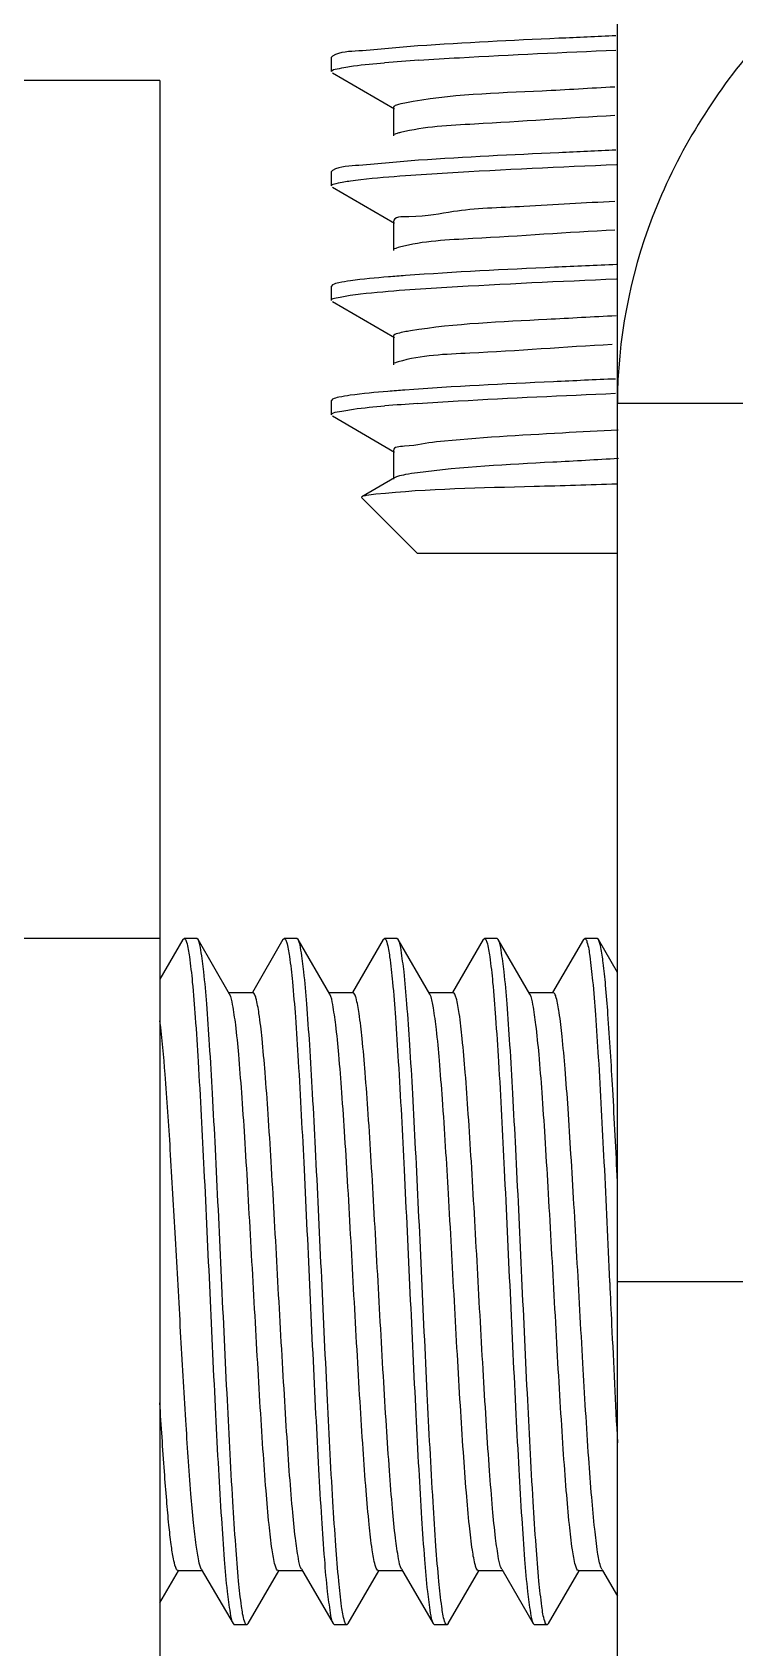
# Model space of a CAD drawing. Header units: inches. Extents: x -1293886 to -986005, y -15154 to 203628.
# Drawn here: x -1251929.7 to -1251870.2, y 85415.2 to 85552 of the extents above; entities that cross this region are included whole.
import ezdxf

# ---------------------------------------------------------------- set-up
doc = ezdxf.new("R2010")
doc.units = ezdxf.units.IN
doc.header["$LTSCALE"] = 100
doc.header["$MEASUREMENT"] = 0
doc.layers.add('W_DIM', color=4, linetype='Continuous')

# ---------------------------------------------------------------- blocks, each defined once
blk = doc.blocks.new('1111')
at = {"layer": 'W_DIM', "color": 7}
for p, q in [((-2291365.79, 1709850.13), (-2291365.79, 1710103.1)), ((-2291389.89, 1710050.67), (-2291389.98, 1710050.57)), ((-2291389.98, 1710049.36), (-2291389.98, 1710050.57)), ((-2291389.98, 1710049.36), (-2291389.98, 1710050.57)), ((-2291404.51, 1710048.61), (-2291433.55, 1710048.61)), ((-2291404.51, 1710048.61), (-2291404.51, 1709858.7)), ((-2291389.89, 1710049.25), (-2291384.64, 1710046.21)), ((-2291384.74, 1710046.33), (-2291384.74, 1710043.91)), ((-2291389.89, 1710040.99), (-2291389.98, 1710040.89)), ((-2291389.98, 1710039.68), (-2291389.98, 1710040.89)), ((-2291389.98, 1710039.68), (-2291389.98, 1710040.89)), ((-2291389.89, 1710039.57), (-2291384.64, 1710036.53)), ((-2291384.74, 1710036.65), (-2291384.74, 1710034.23)), ((-2291389.89, 1710031.31), (-2291389.98, 1710031.2)), ((-2291389.98, 1710029.99), (-2291389.98, 1710031.2)), ((-2291389.98, 1710029.99), (-2291389.98, 1710031.2)), ((-2291389.89, 1710029.89), (-2291384.64, 1710026.85)), ((-2291384.74, 1710026.97), (-2291384.74, 1710024.55)), ((-2291389.89, 1710021.63), (-2291389.98, 1710021.52)), ((-2291389.98, 1710020.31), (-2291389.98, 1710021.52)), ((-2291389.98, 1710020.31), (-2291389.98, 1710021.52)), ((-2291336.74, 1710021.28), (-2291365.79, 1710021.28)), ((-2291389.89, 1710020.21), (-2291384.64, 1710017.16)), ((-2291384.74, 1710017.29), (-2291384.74, 1710014.87)), ((-2291384.64, 1710014.99), (-2291387.42, 1710013.37)), ((-2291387.42, 1710013.37), (-2291387.45, 1710013.3)), ((-2291382.72, 1710008.57), (-2291387.45, 1710013.3)), ((-2291365.79, 1710008.57), (-2291382.72, 1710008.57)), ((-2291404.51, 1709976), (-2291433.55, 1709976)), ((-2291402.56, 1709975.9), (-2291404.51, 1709972.54)), ((-2291402.56, 1709975.9), (-2291402.45, 1709976)), ((-2291401.39, 1709976), (-2291402.45, 1709976)), ((-2291401.39, 1709976), (-2291402.45, 1709976)), ((-2291402.45, 1709976), (-2291402.43, 1709975.99)), ((-2291401.28, 1709975.9), (-2291401.39, 1709976)), ((-2291398.61, 1709971.29), (-2291401.28, 1709975.9)), ((-2291394.09, 1709975.9), (-2291396.68, 1709971.42)), ((-2291394.09, 1709975.9), (-2291393.98, 1709976)), ((-2291392.92, 1709976), (-2291393.98, 1709976)), ((-2291392.92, 1709976), (-2291393.98, 1709976)), ((-2291393.98, 1709976), (-2291393.96, 1709975.99)), ((-2291392.81, 1709975.9), (-2291392.92, 1709976)), ((-2291390.14, 1709971.29), (-2291392.81, 1709975.9)), ((-2291385.62, 1709975.9), (-2291388.21, 1709971.42)), ((-2291385.62, 1709975.9), (-2291385.51, 1709976)), ((-2291384.45, 1709976), (-2291385.51, 1709976)), ((-2291384.45, 1709976), (-2291385.51, 1709976)), ((-2291385.51, 1709976), (-2291385.49, 1709975.99)), ((-2291384.34, 1709975.9), (-2291384.45, 1709976)), ((-2291381.67, 1709971.29), (-2291384.34, 1709975.9)), ((-2291377.14, 1709975.9), (-2291379.74, 1709971.42)), ((-2291377.14, 1709975.9), (-2291377.04, 1709976)), ((-2291375.98, 1709976), (-2291377.04, 1709976)), ((-2291375.98, 1709976), (-2291377.04, 1709976)), ((-2291377.04, 1709976), (-2291377.02, 1709975.99)), ((-2291375.87, 1709975.9), (-2291375.98, 1709976)), ((-2291373.19, 1709971.29), (-2291375.87, 1709975.9)), ((-2291368.67, 1709975.9), (-2291371.27, 1709971.42)), ((-2291368.67, 1709975.9), (-2291368.56, 1709976)), ((-2291367.51, 1709976), (-2291368.56, 1709976)), ((-2291367.51, 1709976), (-2291368.56, 1709976)), ((-2291368.56, 1709976), (-2291368.55, 1709975.99)), ((-2291367.4, 1709975.9), (-2291367.51, 1709976)), ((-2291365.79, 1709973.12), (-2291367.4, 1709975.9)), ((-2291396.63, 1709971.4), (-2291398.67, 1709971.4)), ((-2291388.16, 1709971.4), (-2291390.2, 1709971.4)), ((-2291379.69, 1709971.4), (-2291381.73, 1709971.4)), ((-2291381.61, 1709971.17), (-2291381.67, 1709971.29)), ((-2291371.22, 1709971.4), (-2291373.26, 1709971.4)), ((-2291366.45, 1709946.92), (-2291366.44, 1709946.84)), ((-2291365.79, 1709946.95), (-2291336.74, 1709946.95)), ((-2291404.51, 1709919.75), (-2291402.92, 1709922.48)), ((-2291402.97, 1709922.5), (-2291400.93, 1709922.5)), ((-2291401, 1709922.61), (-2291398.32, 1709918)), ((-2291397.05, 1709918), (-2291394.45, 1709922.48)), ((-2291394.5, 1709922.5), (-2291392.46, 1709922.5)), ((-2291392.53, 1709922.61), (-2291389.85, 1709918)), ((-2291388.58, 1709918), (-2291385.98, 1709922.48)), ((-2291386.03, 1709922.5), (-2291383.99, 1709922.5)), ((-2291384.06, 1709922.61), (-2291381.38, 1709918)), ((-2291380.1, 1709918), (-2291377.51, 1709922.48)), ((-2291377.56, 1709922.5), (-2291375.52, 1709922.5)), ((-2291375.58, 1709922.61), (-2291372.91, 1709918)), ((-2291371.63, 1709918), (-2291369.04, 1709922.48)), ((-2291369.09, 1709922.5), (-2291367.05, 1709922.5)), ((-2291367.11, 1709922.61), (-2291367.05, 1709922.5)), ((-2291367.05, 1709922.5), (-2291365.79, 1709920.33)), ((-2291398.32, 1709918), (-2291398.22, 1709917.9)), ((-2291397.16, 1709917.9), (-2291398.22, 1709917.9)), ((-2291397.16, 1709917.9), (-2291398.22, 1709917.9)), ((-2291397.16, 1709917.9), (-2291397.17, 1709917.91)), ((-2291397.05, 1709918), (-2291397.16, 1709917.9)), ((-2291389.85, 1709918), (-2291389.74, 1709917.9)), ((-2291388.68, 1709917.9), (-2291389.74, 1709917.9)), ((-2291388.68, 1709917.9), (-2291389.74, 1709917.9)), ((-2291388.68, 1709917.9), (-2291388.7, 1709917.91)), ((-2291388.58, 1709918), (-2291388.68, 1709917.9)), ((-2291381.38, 1709918), (-2291381.27, 1709917.9)), ((-2291380.21, 1709917.9), (-2291381.27, 1709917.9)), ((-2291380.21, 1709917.9), (-2291381.27, 1709917.9)), ((-2291380.21, 1709917.9), (-2291380.23, 1709917.91)), ((-2291380.1, 1709918), (-2291380.21, 1709917.9)), ((-2291372.91, 1709918), (-2291372.8, 1709917.9)), ((-2291371.74, 1709917.9), (-2291372.8, 1709917.9)), ((-2291371.74, 1709917.9), (-2291372.8, 1709917.9)), ((-2291371.74, 1709917.9), (-2291371.76, 1709917.91)), ((-2291371.63, 1709918), (-2291371.74, 1709917.9))]:
    blk.add_line(p, q, dxfattribs=at)
for centre, radius, start, end in [((-2291371.47, 1709883.23), 167.46, 93.8141, 94.8058), ((-2291371.59, 1709855.75), 165.89, 93.8424, 94.8038)]:
    blk.add_arc(centre, radius, start, end, dxfattribs=at)
for points, knots in [([(-2291365.92, 1710052.39), (-2291367.53, 1710052.32), (-2291373.12, 1710052.07), (-2291378.71, 1710051.8), (-2291382.67, 1710051.53)], [0, 0, 0, 0, 0.28888, 1, 1, 1, 1]), ([(-2291382.67, 1710051.53), (-2291384.34, 1710051.42), (-2291386.69, 1710051.09), (-2291389.24, 1710051.05), (-2291389.89, 1710050.67)], [0, 0, 0, 0, 0.690313, 1, 1, 1, 1]), ([(-2291382.61, 1710050.32), (-2291381.46, 1710050.4), (-2291375.9, 1710050.74), (-2291370.34, 1710050.99), (-2291365.92, 1710051.18)], [0, 0, 0, 0, 0.20666, 1, 1, 1, 1]), ([(-2291354.44, 1710051.16), (-2291357.96, 1710046.95), (-2291363.7, 1710037.52), (-2291365.79, 1710026.62), (-2291365.79, 1710021.28)], [0, 0, 0, 0, 0.506705, 1, 1, 1, 1]), ([(-2291389.98, 1710049.36), (-2291389.98, 1710049.53), (-2291389.06, 1710049.65), (-2291388.59, 1710049.78), (-2291388.12, 1710049.84)], [0, 0, 0, 0, 0.271559, 1, 1, 1, 1]), ([(-2291366.01, 1710048.05), (-2291368.06, 1710047.94), (-2291373.98, 1710047.57), (-2291379.96, 1710047.44), (-2291383.78, 1710046.7)], [0, 0, 0, 0, 0.346423, 1, 1, 1, 1]), ([(-2291383.78, 1710046.7), (-2291384.02, 1710046.66), (-2291384.3, 1710046.59), (-2291384.74, 1710046.43), (-2291384.74, 1710046.33)], [0, 0, 0, 0, 0.709574, 1, 1, 1, 1]), ([(-2291366.01, 1710045.63), (-2291369.97, 1710045.43), (-2291376, 1710044.98), (-2291382.11, 1710044.7), (-2291384.15, 1710044.2)], [0, 0, 0, 0, 0.653589, 1, 1, 1, 1]), ([(-2291384.15, 1710044.2), (-2291384.25, 1710044.18), (-2291384.41, 1710044.13), (-2291384.57, 1710044.07), (-2291384.64, 1710044.03)], [0, 0, 0, 0, 0.589728, 1, 1, 1, 1]), ([(-2291365.92, 1710042.71), (-2291367.53, 1710042.64), (-2291373.09, 1710042.39), (-2291378.65, 1710042.12), (-2291382.61, 1710041.85)], [0, 0, 0, 0, 0.28855, 1, 1, 1, 1]), ([(-2291382.61, 1710041.85), (-2291384.29, 1710041.74), (-2291386.66, 1710041.41), (-2291389.23, 1710041.37), (-2291389.89, 1710040.99)], [0, 0, 0, 0, 0.690488, 1, 1, 1, 1]), ([(-2291383.73, 1710040.56), (-2291382.54, 1710040.65), (-2291376.59, 1710041.03), (-2291370.63, 1710041.3), (-2291365.86, 1710041.5)], [0, 0, 0, 0, 0.199878, 1, 1, 1, 1]), ([(-2291389.98, 1710039.68), (-2291389.98, 1710039.83), (-2291389.2, 1710039.96), (-2291388.79, 1710040.06), (-2291388.38, 1710040.12)], [0, 0, 0, 0, 0.274156, 1, 1, 1, 1]), ([(-2291388.38, 1710040.12), (-2291388.09, 1710040.16), (-2291386.54, 1710040.35), (-2291384.99, 1710040.47), (-2291383.73, 1710040.56)], [0, 0, 0, 0, 0.191478, 1, 1, 1, 1]), ([(-2291366, 1710038.37), (-2291368.57, 1710038.24), (-2291372.99, 1710037.93), (-2291379.26, 1710037.73), (-2291382.13, 1710037), (-2291384.74, 1710037.1), (-2291384.74, 1710036.65)], [0, 0, 0, 0, 0.408978, 0.726291, 0.927833, 1, 1, 1, 1]), ([(-2291366, 1710035.95), (-2291370.02, 1710035.74), (-2291376.07, 1710035.27), (-2291382.22, 1710035.03), (-2291384.24, 1710034.5)], [0, 0, 0, 0, 0.658464, 1, 1, 1, 1]), ([(-2291384.24, 1710034.5), (-2291384.32, 1710034.48), (-2291384.45, 1710034.44), (-2291384.58, 1710034.38), (-2291384.64, 1710034.35)], [0, 0, 0, 0, 0.581089, 1, 1, 1, 1]), ([(-2291365.86, 1710033.03), (-2291367.61, 1710032.95), (-2291373.57, 1710032.69), (-2291379.53, 1710032.4), (-2291383.73, 1710032.09)], [0, 0, 0, 0, 0.294353, 1, 1, 1, 1]), ([(-2291388.38, 1710031.65), (-2291388.71, 1710031.6), (-2291389.22, 1710031.52), (-2291389.73, 1710031.4), (-2291389.89, 1710031.31)], [0, 0, 0, 0, 0.643846, 1, 1, 1, 1]), ([(-2291383.73, 1710032.09), (-2291384.21, 1710032.06), (-2291385.76, 1710031.94), (-2291387.32, 1710031.8), (-2291388.38, 1710031.65)], [0, 0, 0, 0, 0.307315, 1, 1, 1, 1]), ([(-2291383.79, 1710030.88), (-2291382.6, 1710030.96), (-2291376.63, 1710031.35), (-2291370.65, 1710031.61), (-2291365.86, 1710031.82)], [0, 0, 0, 0, 0.199508, 1, 1, 1, 1]), ([(-2291389.98, 1710029.99), (-2291389.98, 1710030.15), (-2291389.21, 1710030.27), (-2291388.8, 1710030.38), (-2291388.4, 1710030.44)], [0, 0, 0, 0, 0.274335, 1, 1, 1, 1]), ([(-2291388.4, 1710030.44), (-2291388.11, 1710030.48), (-2291386.57, 1710030.66), (-2291385.03, 1710030.79), (-2291383.79, 1710030.88)], [0, 0, 0, 0, 0.191445, 1, 1, 1, 1]), ([(-2291365.9, 1710028.69), (-2291367.85, 1710028.59), (-2291373.66, 1710028.25), (-2291379.49, 1710028.03), (-2291383.31, 1710027.42)], [0, 0, 0, 0, 0.335812, 1, 1, 1, 1]), ([(-2291383.31, 1710027.42), (-2291383.67, 1710027.36), (-2291384.05, 1710027.27), (-2291384.74, 1710027.11), (-2291384.74, 1710026.97)], [0, 0, 0, 0, 0.720112, 1, 1, 1, 1]), ([(-2291366.23, 1710026.25), (-2291370.25, 1710026.05), (-2291376.24, 1710025.54), (-2291382.39, 1710025.37), (-2291384.33, 1710024.79)], [0, 0, 0, 0, 0.664513, 1, 1, 1, 1]), ([(-2291384.33, 1710024.79), (-2291384.39, 1710024.77), (-2291384.5, 1710024.74), (-2291384.6, 1710024.69), (-2291384.64, 1710024.67)], [0, 0, 0, 0, 0.569413, 1, 1, 1, 1]), ([(-2291383.79, 1710022.41), (-2291384.26, 1710022.37), (-2291385.8, 1710022.25), (-2291387.34, 1710022.11), (-2291388.4, 1710021.96)], [0, 0, 0, 0, 0.307366, 1, 1, 1, 1]), ([(-2291365.94, 1710023.34), (-2291367.7, 1710023.27), (-2291373.65, 1710023), (-2291379.6, 1710022.71), (-2291383.79, 1710022.41)], [0, 0, 0, 0, 0.294609, 1, 1, 1, 1]), ([(-2291382.71, 1710021.27), (-2291381.56, 1710021.35), (-2291375.98, 1710021.69), (-2291370.39, 1710021.94), (-2291365.95, 1710022.13)], [0, 0, 0, 0, 0.206107, 1, 1, 1, 1]), ([(-2291389.98, 1710020.31), (-2291389.98, 1710020.49), (-2291389.06, 1710020.6), (-2291388.59, 1710020.73), (-2291388.13, 1710020.79)], [0, 0, 0, 0, 0.271614, 1, 1, 1, 1]), ([(-2291388.4, 1710021.96), (-2291388.72, 1710021.92), (-2291389.22, 1710021.83), (-2291389.73, 1710021.72), (-2291389.89, 1710021.63)], [0, 0, 0, 0, 0.643454, 1, 1, 1, 1]), ([(-2291381.1, 1710018.01), (-2291382.01, 1710017.92), (-2291382.87, 1710017.64), (-2291384.74, 1710017.62), (-2291384.74, 1710017.29)], [0, 0, 0, 0, 0.734394, 1, 1, 1, 1]), ([(-2291365.74, 1710019.02), (-2291367.31, 1710018.94), (-2291372.43, 1710018.66), (-2291377.56, 1710018.37), (-2291381.1, 1710018.01)], [0, 0, 0, 0, 0.306539, 1, 1, 1, 1]), ([(-2291365.71, 1710016.6), (-2291367.56, 1710016.5), (-2291373.23, 1710016.18), (-2291378.92, 1710015.92), (-2291382.72, 1710015.4)], [0, 0, 0, 0, 0.325706, 1, 1, 1, 1]), ([(-2291382.72, 1710015.4), (-2291383.06, 1710015.36), (-2291383.62, 1710015.27), (-2291384.18, 1710015.16), (-2291384.4, 1710015.09)], [0, 0, 0, 0, 0.599115, 1, 1, 1, 1]), ([(-2291365.84, 1710014.45), (-2291368.16, 1710014.38), (-2291374.97, 1710014.14), (-2291381.79, 1710014.05), (-2291386.24, 1710013.58)], [0, 0, 0, 0, 0.34233, 1, 1, 1, 1]), ([(-2291384.4, 1710015.09), (-2291384.45, 1710015.07), (-2291384.53, 1710015.04), (-2291384.6, 1710015.01), (-2291384.64, 1710014.99)], [0, 0, 0, 0, 0.559909, 1, 1, 1, 1]), ([(-2291386.24, 1710013.58), (-2291386.51, 1710013.56), (-2291386.9, 1710013.5), (-2291387.31, 1710013.44), (-2291387.42, 1710013.37)], [0, 0, 0, 0, 0.666426, 1, 1, 1, 1]), ([(-2291402.43, 1709975.99), (-2291402.42, 1709975.99), (-2291402.32, 1709975.91), (-2291402.29, 1709975.78), (-2291402.25, 1709975.69)], [0, 0, 0, 0, 0.146246, 1, 1, 1, 1]), ([(-2291402.25, 1709975.69), (-2291402.13, 1709975.28), (-2291401.96, 1709974.15), (-2291401.72, 1709972.02), (-2291401.49, 1709969.06), (-2291401.15, 1709963.76), (-2291400.75, 1709955.99), (-2291400.29, 1709946.04), (-2291399.9, 1709937.58), (-2291399.57, 1709931.22), (-2291399.33, 1709927.12), (-2291399.08, 1709923.69), (-2291398.87, 1709921), (-2291398.61, 1709919.21), (-2291398.48, 1709918.27), (-2291398.32, 1709918)], [0, 0, 0, 0, 0.021868, 0.059293, 0.111148, 0.175758, 0.334416, 0.514504, 0.692433, 0.773207, 0.844889, 0.905123, 0.951944, 0.983855, 1, 1, 1, 1]), ([(-2291397.35, 1709918.21), (-2291397.48, 1709918.62), (-2291397.65, 1709919.76), (-2291397.89, 1709921.88), (-2291398.11, 1709924.85), (-2291398.46, 1709930.14), (-2291398.85, 1709937.91), (-2291399.32, 1709947.87), (-2291399.71, 1709956.32), (-2291400.04, 1709962.68), (-2291400.28, 1709966.78), (-2291400.52, 1709970.21), (-2291400.74, 1709972.89), (-2291400.99, 1709974.68), (-2291401.13, 1709975.63), (-2291401.28, 1709975.9)], [0, 0, 0, 0, 0.021893, 0.059337, 0.111209, 0.175831, 0.334488, 0.514558, 0.692467, 0.773229, 0.8449, 0.905129, 0.951948, 0.983856, 1, 1, 1, 1]), ([(-2291393.96, 1709975.99), (-2291393.95, 1709975.99), (-2291393.85, 1709975.91), (-2291393.82, 1709975.79), (-2291393.79, 1709975.7)], [0, 0, 0, 0, 0.147522, 1, 1, 1, 1]), ([(-2291393.79, 1709975.7), (-2291393.66, 1709975.3), (-2291393.49, 1709974.17), (-2291393.25, 1709972.05), (-2291393.02, 1709969.09), (-2291392.68, 1709963.8), (-2291392.28, 1709956.03), (-2291391.82, 1709946.07), (-2291391.43, 1709937.61), (-2291391.09, 1709931.24), (-2291390.86, 1709927.14), (-2291390.61, 1709923.7), (-2291390.4, 1709921.01), (-2291390.14, 1709919.22), (-2291390.01, 1709918.27), (-2291389.85, 1709918)], [0, 0, 0, 0, 0.02168, 0.058952, 0.110694, 0.175227, 0.333837, 0.514005, 0.692077, 0.772934, 0.8447, 0.905011, 0.95189, 0.983838, 1, 1, 1, 1]), ([(-2291388.88, 1709918.21), (-2291389.01, 1709918.61), (-2291389.18, 1709919.75), (-2291389.41, 1709921.88), (-2291389.64, 1709924.84), (-2291389.99, 1709930.14), (-2291390.38, 1709937.91), (-2291390.84, 1709947.86), (-2291391.24, 1709956.32), (-2291391.57, 1709962.68), (-2291391.81, 1709966.78), (-2291392.05, 1709970.21), (-2291392.27, 1709972.89), (-2291392.52, 1709974.68), (-2291392.66, 1709975.63), (-2291392.81, 1709975.9)], [0, 0, 0, 0, 0.021869, 0.059298, 0.111159, 0.175773, 0.334425, 0.514513, 0.692436, 0.773203, 0.844885, 0.905123, 0.951945, 0.983855, 1, 1, 1, 1]), ([(-2291385.49, 1709975.99), (-2291385.47, 1709975.99), (-2291385.37, 1709975.91), (-2291385.34, 1709975.78), (-2291385.31, 1709975.69)], [0, 0, 0, 0, 0.146192, 1, 1, 1, 1]), ([(-2291385.31, 1709975.69), (-2291385.18, 1709975.28), (-2291385.02, 1709974.14), (-2291384.78, 1709972.02), (-2291384.55, 1709969.06), (-2291384.21, 1709963.76), (-2291383.81, 1709955.99), (-2291383.35, 1709946.04), (-2291382.95, 1709937.58), (-2291382.62, 1709931.22), (-2291382.39, 1709927.12), (-2291382.14, 1709923.69), (-2291381.93, 1709921), (-2291381.67, 1709919.21), (-2291381.54, 1709918.27), (-2291381.38, 1709918)], [0, 0, 0, 0, 0.021875, 0.059308, 0.111172, 0.175789, 0.334441, 0.514524, 0.692444, 0.773209, 0.844888, 0.905124, 0.951946, 0.983855, 1, 1, 1, 1]), ([(-2291380.41, 1709918.2), (-2291380.54, 1709918.6), (-2291380.7, 1709919.74), (-2291380.94, 1709921.85), (-2291381.17, 1709924.81), (-2291381.51, 1709930.1), (-2291381.91, 1709937.87), (-2291382.37, 1709947.83), (-2291382.76, 1709956.29), (-2291383.1, 1709962.66), (-2291383.33, 1709966.76), (-2291383.58, 1709970.2), (-2291383.79, 1709972.89), (-2291384.05, 1709974.68), (-2291384.18, 1709975.63), (-2291384.34, 1709975.9)], [0, 0, 0, 0, 0.021696, 0.058981, 0.110733, 0.175273, 0.333889, 0.51405, 0.692109, 0.772959, 0.844718, 0.905021, 0.951895, 0.98384, 1, 1, 1, 1]), ([(-2291377.02, 1709975.99), (-2291377, 1709975.99), (-2291376.9, 1709975.91), (-2291376.87, 1709975.78), (-2291376.84, 1709975.68)], [0, 0, 0, 0, 0.146067, 1, 1, 1, 1]), ([(-2291376.84, 1709975.68), (-2291376.71, 1709975.28), (-2291376.54, 1709974.14), (-2291376.31, 1709972.01), (-2291376.08, 1709969.05), (-2291375.73, 1709963.76), (-2291375.34, 1709955.99), (-2291374.88, 1709946.03), (-2291374.48, 1709937.58), (-2291374.15, 1709931.22), (-2291373.91, 1709927.12), (-2291373.67, 1709923.69), (-2291373.45, 1709921), (-2291373.2, 1709919.21), (-2291373.06, 1709918.27), (-2291372.91, 1709918)], [0, 0, 0, 0, 0.021894, 0.059339, 0.111212, 0.175833, 0.334492, 0.514561, 0.69247, 0.773231, 0.844902, 0.905131, 0.951948, 0.983856, 1, 1, 1, 1]), ([(-2291371.94, 1709918.21), (-2291372.07, 1709918.62), (-2291372.23, 1709919.75), (-2291372.47, 1709921.88), (-2291372.7, 1709924.84), (-2291373.04, 1709930.14), (-2291373.44, 1709937.91), (-2291373.9, 1709947.86), (-2291374.29, 1709956.32), (-2291374.63, 1709962.68), (-2291374.86, 1709966.78), (-2291375.11, 1709970.21), (-2291375.32, 1709972.89), (-2291375.58, 1709974.68), (-2291375.71, 1709975.63), (-2291375.87, 1709975.9)], [0, 0, 0, 0, 0.021872, 0.059299, 0.111157, 0.175768, 0.334426, 0.51451, 0.692437, 0.773209, 0.84489, 0.905124, 0.951944, 0.983855, 1, 1, 1, 1]), ([(-2291368.55, 1709975.99), (-2291368.53, 1709975.99), (-2291368.43, 1709975.91), (-2291368.4, 1709975.79), (-2291368.37, 1709975.69)], [0, 0, 0, 0, 0.14652, 1, 1, 1, 1]), ([(-2291368.37, 1709975.69), (-2291368.24, 1709975.3), (-2291368.08, 1709974.2), (-2291367.85, 1709972.15), (-2291367.62, 1709969.29), (-2291367.29, 1709964.18), (-2291366.9, 1709956.64), (-2291366.6, 1709950.3), (-2291366.45, 1709946.92)], [0, 0, 0, 0, 0.0425, 0.114919, 0.215181, 0.340186, 0.648075, 1, 1, 1, 1]), ([(-2291365.79, 1709955.42), (-2291365.91, 1709958.02), (-2291366.15, 1709962.74), (-2291366.48, 1709968.28), (-2291366.77, 1709971.85), (-2291366.95, 1709973.74), (-2291367.15, 1709975.02), (-2291367.28, 1709975.7), (-2291367.4, 1709975.9)], [0, 0, 0, 0, 0.379707, 0.689476, 0.809337, 0.902177, 0.966048, 1, 1, 1, 1]), ([(-2291394.5, 1709922.5), (-2291394.56, 1709922.5), (-2291394.68, 1709922.68), (-2291394.85, 1709923.24), (-2291395.07, 1709924.53), (-2291395.3, 1709926.62), (-2291395.55, 1709929.47), (-2291395.8, 1709932.94), (-2291396.05, 1709936.92), (-2291396.3, 1709941.25), (-2291396.64, 1709947.31), (-2291396.97, 1709953.3), (-2291397.31, 1709959.03), (-2291397.56, 1709962.77), (-2291397.81, 1709965.93), (-2291398.04, 1709968.43), (-2291398.3, 1709970.12), (-2291398.46, 1709971.02), (-2291398.61, 1709971.29)], [0, 0, 0, 0, 0.003456, 0.010692, 0.037889, 0.081613, 0.140407, 0.212192, 0.2944, 0.384075, 0.47799, 0.664972, 0.751304, 0.828651, 0.894236, 0.945722, 0.981321, 1, 1, 1, 1]), ([(-2291392.53, 1709922.61), (-2291392.68, 1709922.88), (-2291392.83, 1709923.78), (-2291393.09, 1709925.47), (-2291393.32, 1709927.97), (-2291393.58, 1709931.13), (-2291393.82, 1709934.87), (-2291394.17, 1709940.6), (-2291394.5, 1709946.59), (-2291394.83, 1709952.64), (-2291395.08, 1709956.98), (-2291395.33, 1709960.96), (-2291395.58, 1709964.43), (-2291395.83, 1709967.28), (-2291396.06, 1709969.37), (-2291396.29, 1709970.66), (-2291396.45, 1709971.22), (-2291396.58, 1709971.4), (-2291396.63, 1709971.4)], [0, 0, 0, 0, 0.01868, 0.054278, 0.105764, 0.171348, 0.248694, 0.335026, 0.52201, 0.615925, 0.705601, 0.787808, 0.859593, 0.918386, 0.962109, 0.989306, 0.996546, 1, 1, 1, 1]), ([(-2291386.03, 1709922.5), (-2291386.09, 1709922.5), (-2291386.21, 1709922.68), (-2291386.38, 1709923.24), (-2291386.6, 1709924.53), (-2291386.83, 1709926.62), (-2291387.08, 1709929.47), (-2291387.33, 1709932.94), (-2291387.58, 1709936.92), (-2291387.83, 1709941.25), (-2291388.17, 1709947.31), (-2291388.49, 1709953.3), (-2291388.84, 1709959.03), (-2291389.09, 1709962.77), (-2291389.34, 1709965.93), (-2291389.57, 1709968.43), (-2291389.83, 1709970.12), (-2291389.98, 1709971.02), (-2291390.14, 1709971.29)], [0, 0, 0, 0, 0.003455, 0.010693, 0.037891, 0.081614, 0.140407, 0.212192, 0.2944, 0.384075, 0.47799, 0.664974, 0.751306, 0.828653, 0.894237, 0.945722, 0.98132, 1, 1, 1, 1]), ([(-2291384.06, 1709922.61), (-2291384.21, 1709922.88), (-2291384.36, 1709923.78), (-2291384.62, 1709925.47), (-2291384.85, 1709927.97), (-2291385.1, 1709931.13), (-2291385.35, 1709934.87), (-2291385.7, 1709940.6), (-2291386.02, 1709946.59), (-2291386.36, 1709952.64), (-2291386.61, 1709956.98), (-2291386.86, 1709960.96), (-2291387.11, 1709964.43), (-2291387.36, 1709967.28), (-2291387.59, 1709969.37), (-2291387.82, 1709970.66), (-2291387.98, 1709971.22), (-2291388.11, 1709971.4), (-2291388.16, 1709971.4)], [0, 0, 0, 0, 0.018679, 0.054277, 0.105763, 0.171348, 0.248695, 0.335027, 0.52201, 0.615925, 0.7056, 0.787807, 0.859593, 0.918386, 0.96211, 0.989308, 0.996544, 1, 1, 1, 1]), ([(-2291377.56, 1709922.5), (-2291377.61, 1709922.5), (-2291377.74, 1709922.67), (-2291377.9, 1709923.22), (-2291378.12, 1709924.48), (-2291378.35, 1709926.52), (-2291378.6, 1709929.3), (-2291378.84, 1709932.69), (-2291379.09, 1709936.59), (-2291379.34, 1709940.85), (-2291379.67, 1709946.82), (-2291380.06, 1709954.03), (-2291380.47, 1709960.82), (-2291380.83, 1709965.45), (-2291381.06, 1709968.03), (-2291381.31, 1709969.87), (-2291381.48, 1709970.84), (-2291381.61, 1709971.17)], [0, 0, 0, 0, 0.003398, 0.010481, 0.037063, 0.079811, 0.137346, 0.207687, 0.288384, 0.376611, 0.469274, 0.654855, 0.819309, 0.886268, 0.939811, 0.978111, 1, 1, 1, 1]), ([(-2291375.58, 1709922.61), (-2291375.74, 1709922.88), (-2291375.89, 1709923.78), (-2291376.15, 1709925.47), (-2291376.38, 1709927.97), (-2291376.63, 1709931.13), (-2291376.88, 1709934.87), (-2291377.23, 1709940.6), (-2291377.55, 1709946.59), (-2291377.89, 1709952.64), (-2291378.14, 1709956.98), (-2291378.39, 1709960.96), (-2291378.64, 1709964.43), (-2291378.89, 1709967.28), (-2291379.12, 1709969.37), (-2291379.34, 1709970.66), (-2291379.51, 1709971.22), (-2291379.63, 1709971.4), (-2291379.69, 1709971.4)], [0, 0, 0, 0, 0.01868, 0.054279, 0.105766, 0.17135, 0.248697, 0.335029, 0.522011, 0.615926, 0.705601, 0.78781, 0.859595, 0.918388, 0.962111, 0.989307, 0.996546, 1, 1, 1, 1]), ([(-2291369.09, 1709922.5), (-2291369.14, 1709922.5), (-2291369.27, 1709922.68), (-2291369.43, 1709923.24), (-2291369.66, 1709924.53), (-2291369.89, 1709926.62), (-2291370.14, 1709929.47), (-2291370.39, 1709932.94), (-2291370.64, 1709936.92), (-2291370.89, 1709941.25), (-2291371.22, 1709947.31), (-2291371.55, 1709953.3), (-2291371.9, 1709959.03), (-2291372.14, 1709962.77), (-2291372.4, 1709965.93), (-2291372.63, 1709968.43), (-2291372.89, 1709970.12), (-2291373.04, 1709971.02), (-2291373.19, 1709971.29)], [0, 0, 0, 0, 0.003456, 0.010692, 0.037889, 0.081613, 0.140406, 0.212192, 0.294399, 0.384075, 0.477989, 0.664972, 0.751304, 0.828651, 0.894236, 0.945722, 0.981321, 1, 1, 1, 1]), ([(-2291367.21, 1709922.86), (-2291367.34, 1709923.24), (-2291367.51, 1709924.3), (-2291367.75, 1709926.24), (-2291367.99, 1709928.9), (-2291368.34, 1709933.58), (-2291368.74, 1709940.36), (-2291369.13, 1709947.53), (-2291369.46, 1709953.42), (-2291369.71, 1709957.61), (-2291369.95, 1709961.43), (-2291370.19, 1709964.75), (-2291370.44, 1709967.47), (-2291370.66, 1709969.46), (-2291370.88, 1709970.7), (-2291371.04, 1709971.23), (-2291371.17, 1709971.4), (-2291371.22, 1709971.4)], [0, 0, 0, 0, 0.024737, 0.065402, 0.120735, 0.188882, 0.353983, 0.53832, 0.629884, 0.716845, 0.796224, 0.865309, 0.92175, 0.963653, 0.989702, 0.996649, 1, 1, 1, 1]), ([(-2291401, 1709922.61), (-2291401.12, 1709922.82), (-2291401.26, 1709923.52), (-2291401.48, 1709924.82), (-2291401.68, 1709926.72), (-2291401.99, 1709930.25), (-2291402.35, 1709935.63), (-2291402.76, 1709942.84), (-2291403.18, 1709950.48), (-2291403.59, 1709957.75), (-2291404, 1709963.89), (-2291404.31, 1709967.51), (-2291404.51, 1709969.01)], [0, 0, 0, 0, 0.015697, 0.044446, 0.085716, 0.138485, 0.272802, 0.433446, 0.603652, 0.765638, 0.902498, 1, 1, 1, 1]), ([(-2291366.44, 1709946.84), (-2291366.39, 1709945.67), (-2291366.18, 1709941.15), (-2291365.96, 1709936.64), (-2291365.79, 1709933.3)], [0, 0, 0, 0, 0.259611, 1, 1, 1, 1]), ([(-2291402.97, 1709922.5), (-2291403.08, 1709922.5), (-2291403.24, 1709922.95), (-2291403.39, 1709923.6), (-2291403.58, 1709924.85), (-2291403.76, 1709926.48), (-2291403.95, 1709928.55), (-2291404.21, 1709931.99), (-2291404.39, 1709934.74), (-2291404.51, 1709936.68)], [0, 0, 0, 0, 0.021802, 0.074827, 0.160247, 0.276725, 0.42207, 0.593424, 1, 1, 1, 1]), ([(-2291397.17, 1709917.91), (-2291397.19, 1709917.91), (-2291397.29, 1709917.99), (-2291397.32, 1709918.12), (-2291397.35, 1709918.21)], [0, 0, 0, 0, 0.146075, 1, 1, 1, 1]), ([(-2291388.7, 1709917.91), (-2291388.72, 1709917.91), (-2291388.82, 1709917.99), (-2291388.85, 1709918.11), (-2291388.88, 1709918.21)], [0, 0, 0, 0, 0.146237, 1, 1, 1, 1]), ([(-2291380.23, 1709917.91), (-2291380.25, 1709917.91), (-2291380.34, 1709917.98), (-2291380.38, 1709918.11), (-2291380.41, 1709918.2)], [0, 0, 0, 0, 0.147411, 1, 1, 1, 1]), ([(-2291371.76, 1709917.91), (-2291371.77, 1709917.91), (-2291371.88, 1709917.99), (-2291371.91, 1709918.11), (-2291371.94, 1709918.21)], [0, 0, 0, 0, 0.14622, 1, 1, 1, 1])]:
    blk.add_open_spline(points, degree=3, knots=knots, dxfattribs=at)
for points in [[(-2291388.12, 1710049.84), (-2291387.25, 1710049.95), (-2291386.37, 1710050.03), (-2291385.5, 1710050.11)], [(-2291388.13, 1710020.79), (-2291387.25, 1710020.91), (-2291386.37, 1710020.99), (-2291385.49, 1710021.06)], [(-2291367.11, 1709922.61), (-2291367.16, 1709922.69), (-2291367.19, 1709922.77), (-2291367.21, 1709922.86)]]:
    blk.add_open_spline(points, degree=3, dxfattribs=at)

msp = doc.modelspace()

# ---------------------------------------------------------------- block references
at = {"layer": 'W_DIM'}
msp.add_blockref('1111', (1039485.65, -1624500.72), dxfattribs=at)

doc.saveas('drawing.dxf')
